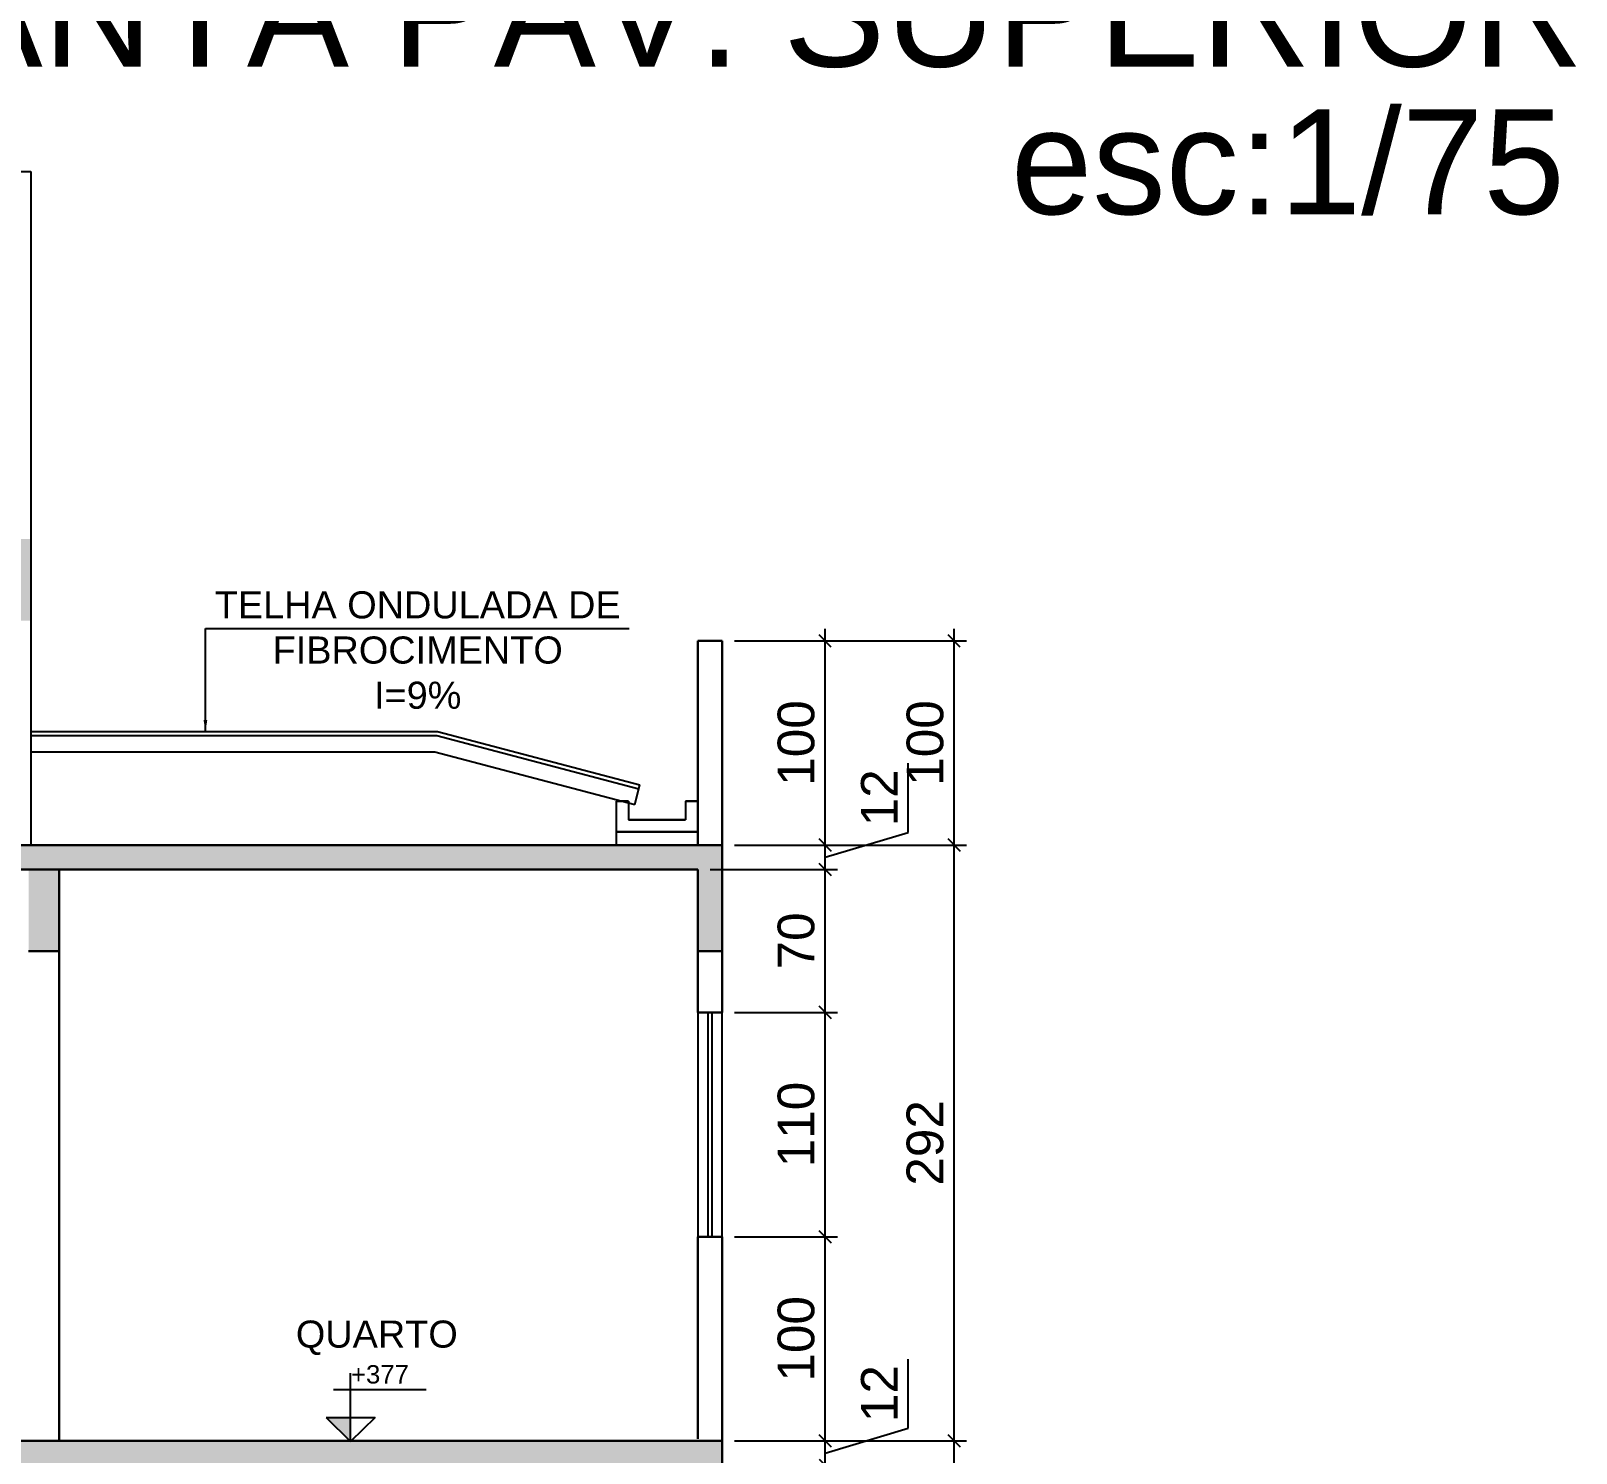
# Model space of a CAD drawing. Extents: x -165 to 197, y 154 to 653.
# Drawn here: x 46.71 to 54.28, y 406.36 to 413.33 of the extents above; entities that cross this region are included whole.
import ezdxf
from ezdxf.enums import TextEntityAlignment as Align

# ---------------------------------------------------------------- set-up
doc = ezdxf.new("R2010")
doc.units = 0
doc.header["$MEASUREMENT"] = 0
doc.header["$PDMODE"] = 3
doc.header["$PDSIZE"] = 0.1
doc.layers.get('0').update_dxf_attribs({"linetype": 'CONTINUOUS'})
doc.layers.get('DEFPOINTS').update_dxf_attribs({"linetype": 'CONTINUOUS'})
for name, color, linetype, lineweight in [('AIT-PAREDE', 4, 'CONTINUOUS', 30), ('AMARELO', 7, 'CONTINUOUS', 25), ('FININHA', 251, 'CONTINUOUS', 25), ('vista 3', 7, 'CONTINUOUS', 25)]:
    doc.layers.add(name, color=color, linetype=linetype, lineweight=lineweight)
for name, color, linetype in [('COTA', 1, 'CONTINUOUS'), ('PAREDE', 4, 'CONTINUOUS'), ('TEXTO', 190, 'CONTINUOUS')]:
    doc.layers.add(name, color=color, linetype=linetype)
doc.styles.add('ARIAL', font='ARIAL.TTF', dxfattribs={"height": 0.18})
doc.styles.add('PLANTA', font='stylu.ttf', dxfattribs={"height": 0.22})
doc.styles.add('ROMANS', font='ARIAL.TTF', dxfattribs={"height": 0.4})
doc.styles.get("Standard").update_dxf_attribs({"font": 'ISOCP'})
doc.dimstyles.new('Copy of ISO-25', dxfattribs={"dimtxt": 0.18, "dimasz": 0.06, "dimexe": 0.06, "dimexo": 0.06, "dimgap": 0.05, "dimtad": 1, "dimdec": 0, "dimlfac": 100, "dimdsep": 46, "dimtxsty": 'ARIAL', "dimblk1": 'OBLIQUE', "dimblk2": 'OBLIQUE', "dimsah": 1, "dimcen": 2.5, "dimdle": 0.06, "dimclrd": 256, "dimclre": 256, "dimclrt": 256, "dimadec": 0, "dimazin": 0, "dimtfac": 1, "dimtdec": 0, "dimtmove": 1, "dimatfit": 3, "dimldrblk": 'OBLIQUE', "dimfxl": 0, "dimtolj": 1, "dimtzin": 0, "dimlwd": -1, "dimlwe": -1, "dimarcsym": 0})
doc.dimstyles.get("Standard").update_dxf_attribs({"dimtxt": 2.5, "dimasz": 2.5, "dimexe": 1.25, "dimexo": 0.625, "dimtad": 1, "dimdec": 4, "dimdsep": 46, "dimlunit": 5, "dimtxsty": 'Standard', "dimcen": 2.5, "dimadec": 0, "dimazin": 0, "dimtfac": 1, "dimtdec": 4, "dimtmove": 0, "dimatfit": 3, "dimfxl": 0, "dimfrac": 2, "dimtolj": 1, "dimtzin": 0, "dimarcsym": 0})

# ---------------------------------------------------------------- blocks, each defined once
blk = doc.blocks.new('_OBLIQUE')
at = {"color": 0, "linetype": 'ByBlock'}
blk.add_line((-0.5, -0.5), (0.5, 0.5), dxfattribs=at)
blk = doc.blocks.new('*D52')
at = {"layer": 'COTA'}
for p, q in [((51.0073, 406.4814), (51.0073, 406.8204)), ((50.1569, 406.4195), (50.6612, 406.4195)), ((50.6012, 406.3595), (51.0073, 406.4814)), ((50.6012, 406.2395), (50.6012, 406.4795)), ((49.9069, 406.2995), (50.6612, 406.2995))]:
    blk.add_line(p, q, dxfattribs=at)
at = {"layer": 'DEFPOINTS', "color": 0}
for p in [(50.0969, 406.4195), (50.6012, 406.4195), (49.8469, 406.2995)]:
    blk.add_point(p, dxfattribs=at)
at = {"layer": 'COTA', "xscale": 0.06, "yscale": 0.06, "zscale": 0.06}
for p, rotation in [((50.6012, 406.4195), 90), ((50.6012, 406.2995), 270)]:
    blk.add_blockref('_OBLIQUE', p, dxfattribs=dict(at, rotation=rotation))
at = {"layer": 'COTA', "insert": (50.8669, 406.6509), "char_height": 0.18, "attachment_point": 5, "rotation": 90, "style": 'ARIAL'}
blk.add_mtext('\\A1;12', dxfattribs=at)
blk = doc.blocks.new('*D53')
at = {"layer": 'COTA'}
for p, q in [((50.6012, 406.3595), (50.6012, 407.4795)), ((50.1569, 407.4195), (50.6612, 407.4195)), ((50.1569, 406.4195), (50.6612, 406.4195))]:
    blk.add_line(p, q, dxfattribs=at)
at = {"layer": 'DEFPOINTS', "color": 0}
for p in [(50.0969, 407.4195), (50.6012, 407.4195), (50.0969, 406.4195)]:
    blk.add_point(p, dxfattribs=at)
at = {"layer": 'COTA', "xscale": 0.06, "yscale": 0.06, "zscale": 0.06}
for p, rotation in [((50.6012, 407.4195), 90), ((50.6012, 406.4195), 270)]:
    blk.add_blockref('_OBLIQUE', p, dxfattribs=dict(at, rotation=rotation))
at = {"layer": 'COTA', "insert": (50.4593, 406.9195), "char_height": 0.18, "attachment_point": 5, "rotation": 90, "style": 'ARIAL'}
blk.add_mtext('\\A1;100', dxfattribs=at)
blk = doc.blocks.new('*D54')
at = {"layer": 'COTA'}
for p, q in [((50.6012, 407.3595), (50.6012, 408.5795)), ((50.1569, 408.5195), (50.6612, 408.5195)), ((50.1569, 407.4195), (50.6612, 407.4195))]:
    blk.add_line(p, q, dxfattribs=at)
at = {"layer": 'DEFPOINTS', "color": 0}
for p in [(50.0969, 408.5195), (50.6012, 408.5195), (50.0969, 407.4195)]:
    blk.add_point(p, dxfattribs=at)
at = {"layer": 'COTA', "xscale": 0.06, "yscale": 0.06, "zscale": 0.06}
for p, rotation in [((50.6012, 408.5195), 90), ((50.6012, 407.4195), 270)]:
    blk.add_blockref('_OBLIQUE', p, dxfattribs=dict(at, rotation=rotation))
at = {"layer": 'COTA', "insert": (50.4593, 407.9695), "char_height": 0.18, "attachment_point": 5, "rotation": 90, "style": 'ARIAL'}
blk.add_mtext('\\A1;110', dxfattribs=at)
blk = doc.blocks.new('*D55')
at = {"layer": 'COTA'}
for p, q in [((50.6012, 408.4595), (50.6012, 409.2795)), ((50.0369, 409.2195), (50.6612, 409.2195)), ((50.1569, 408.5195), (50.6612, 408.5195))]:
    blk.add_line(p, q, dxfattribs=at)
at = {"layer": 'DEFPOINTS', "color": 0}
for p in [(49.9769, 409.2195), (50.6012, 409.2195), (50.0969, 408.5195)]:
    blk.add_point(p, dxfattribs=at)
at = {"layer": 'COTA', "xscale": 0.06, "yscale": 0.06, "zscale": 0.06}
for p, rotation in [((50.6012, 409.2195), 90), ((50.6012, 408.5195), 270)]:
    blk.add_blockref('_OBLIQUE', p, dxfattribs=dict(at, rotation=rotation))
at = {"layer": 'COTA', "insert": (50.4593, 408.8695), "char_height": 0.18, "attachment_point": 5, "rotation": 90, "style": 'ARIAL'}
blk.add_mtext('\\A1;70', dxfattribs=at)
blk = doc.blocks.new('*D56')
at = {"layer": 'COTA'}
for p, q in [((51.0073, 409.4014), (51.0073, 409.7404)), ((50.6012, 409.2795), (51.0073, 409.4014)), ((50.6012, 409.1595), (50.6012, 409.3995)), ((50.1569, 409.3395), (50.6612, 409.3395)), ((50.0369, 409.2195), (50.6612, 409.2195))]:
    blk.add_line(p, q, dxfattribs=at)
at = {"layer": 'DEFPOINTS', "color": 0}
for p in [(50.0969, 409.3395), (50.6012, 409.3395), (49.9769, 409.2195)]:
    blk.add_point(p, dxfattribs=at)
at = {"layer": 'COTA', "xscale": 0.06, "yscale": 0.06, "zscale": 0.06}
for p, rotation in [((50.6012, 409.3395), 90), ((50.6012, 409.2195), 270)]:
    blk.add_blockref('_OBLIQUE', p, dxfattribs=dict(at, rotation=rotation))
at = {"layer": 'COTA', "insert": (50.8669, 409.5709), "char_height": 0.18, "attachment_point": 5, "rotation": 90, "style": 'ARIAL'}
blk.add_mtext('\\A1;12', dxfattribs=at)
blk = doc.blocks.new('*D57')
at = {"layer": 'COTA'}
for p, q in [((50.6012, 409.2795), (50.6012, 410.3995)), ((50.1569, 410.3395), (50.6612, 410.3395)), ((50.1569, 409.3395), (50.6612, 409.3395))]:
    blk.add_line(p, q, dxfattribs=at)
at = {"layer": 'DEFPOINTS', "color": 0}
for p in [(50.0969, 410.3395), (50.6012, 410.3395), (50.0969, 409.3395)]:
    blk.add_point(p, dxfattribs=at)
at = {"layer": 'COTA', "xscale": 0.06, "yscale": 0.06, "zscale": 0.06}
for p, rotation in [((50.6012, 410.3395), 90), ((50.6012, 409.3395), 270)]:
    blk.add_blockref('_OBLIQUE', p, dxfattribs=dict(at, rotation=rotation))
at = {"layer": 'COTA', "insert": (50.4593, 409.8395), "char_height": 0.18, "attachment_point": 5, "rotation": 90, "style": 'ARIAL'}
blk.add_mtext('\\A1;100', dxfattribs=at)
blk = doc.blocks.new('*D59')
at = {"layer": 'COTA'}
for p, q in [((50.6612, 406.4195), (51.2935, 406.4195)), ((51.2335, 403.4395), (51.2335, 406.4795)), ((50.6612, 403.4995), (51.2935, 403.4995))]:
    blk.add_line(p, q, dxfattribs=at)
at = {"layer": 'DEFPOINTS', "color": 0}
for p in [(50.6012, 406.4195), (51.2335, 406.4195), (50.6012, 403.4995)]:
    blk.add_point(p, dxfattribs=at)
at = {"layer": 'COTA', "xscale": 0.06, "yscale": 0.06, "zscale": 0.06}
for p, rotation in [((51.2335, 406.4195), 90), ((51.2335, 403.4995), 270)]:
    blk.add_blockref('_OBLIQUE', p, dxfattribs=dict(at, rotation=rotation))
at = {"layer": 'COTA', "insert": (51.0915, 404.9595), "char_height": 0.18, "attachment_point": 5, "rotation": 90, "style": 'ARIAL'}
blk.add_mtext('\\A1;292', dxfattribs=at)
blk = doc.blocks.new('*D60')
at = {"layer": 'COTA'}
for p, q in [((51.2335, 406.3595), (51.2335, 409.3995)), ((50.6612, 409.3395), (51.2935, 409.3395)), ((50.6612, 406.4195), (51.2935, 406.4195))]:
    blk.add_line(p, q, dxfattribs=at)
at = {"layer": 'DEFPOINTS', "color": 0}
for p in [(50.6012, 409.3395), (51.2335, 409.3395), (50.6012, 406.4195)]:
    blk.add_point(p, dxfattribs=at)
at = {"layer": 'COTA', "xscale": 0.06, "yscale": 0.06, "zscale": 0.06}
for p, rotation in [((51.2335, 409.3395), 90), ((51.2335, 406.4195), 270)]:
    blk.add_blockref('_OBLIQUE', p, dxfattribs=dict(at, rotation=rotation))
at = {"layer": 'COTA', "insert": (51.0915, 407.8795), "char_height": 0.18, "attachment_point": 5, "rotation": 90, "style": 'ARIAL'}
blk.add_mtext('\\A1;292', dxfattribs=at)
blk = doc.blocks.new('*D61')
at = {"layer": 'COTA'}
for p, q in [((51.2335, 409.2795), (51.2335, 410.3995)), ((50.6612, 410.3395), (51.2935, 410.3395)), ((50.6612, 409.3395), (51.2935, 409.3395))]:
    blk.add_line(p, q, dxfattribs=at)
at = {"layer": 'DEFPOINTS', "color": 0}
for p in [(50.6012, 410.3395), (51.2335, 410.3395), (50.6012, 409.3395)]:
    blk.add_point(p, dxfattribs=at)
at = {"layer": 'COTA', "xscale": 0.06, "yscale": 0.06, "zscale": 0.06}
for p, rotation in [((51.2335, 410.3395), 90), ((51.2335, 409.3395), 270)]:
    blk.add_blockref('_OBLIQUE', p, dxfattribs=dict(at, rotation=rotation))
at = {"layer": 'COTA', "insert": (51.0915, 409.8395), "char_height": 0.18, "attachment_point": 5, "rotation": 90, "style": 'ARIAL'}
blk.add_mtext('\\A1;100', dxfattribs=at)

msp = doc.modelspace()

# ---------------------------------------------------------------- hatches: boundary and pattern name
at = {"layer": 'AIT-PAREDE'}
h = msp.add_hatch(color=256, dxfattribs=at)
h.paths.add_polyline_path([(50.0969, 409.3395), (39.6969, 409.3395), (39.6969, 408.8195), (39.8469, 408.8195), (39.8469, 409.2195), (43.7469, 409.2195), (43.7469, 408.8195), (43.8969, 408.8195), (43.8969, 409.2195), (45.3469, 409.2195), (49.9769, 409.2195), (49.9769, 408.8195), (50.0969, 408.8195)])
h.paths.add_polyline_path([(46.8469, 409.2195), (46.6969, 409.2195), (46.6969, 408.8195), (46.8469, 408.8195)], flags=17)
h.paths.add_polyline_path([(45.4969, 409.2195), (45.3469, 409.2195), (45.3469, 408.8195), (45.4969, 408.8195)], flags=17)
msp.add_hatch(color=256, dxfattribs=at).paths.add_polyline_path([(50.0969, 406.4195), (26.8171, 406.4195), (26.8171, 406.2995), (31.4729, 406.2995), (31.4729, 405.8995), (31.627, 405.8995), (31.627, 406.2995), (32.727, 406.2995), (32.727, 405.8995), (32.877, 405.8995), (32.877, 406.2995), (35.2467, 406.2995), (35.2467, 405.8995), (35.3969, 405.8995), (35.3969, 406.2995), (39.6769, 406.2995), (39.6769, 405.8995), (39.8269, 405.8995), (39.8269, 406.2995), (43.6769, 406.2995), (43.6769, 405.8995), (43.8269, 405.8995), (43.8269, 406.2995), (46.8069, 406.2995), (46.8069, 405.8995), (46.9569, 405.8995), (46.9569, 406.2995), (48.1969, 406.2995), (48.1969, 405.8995), (48.3469, 405.8995), (48.3469, 406.2995), (49.8469, 406.2995), (49.8469, 405.8995), (50.0969, 405.8995)])
at = {"layer": 'COTA', "ltscale": 0.8}
msp.add_hatch(color=256, dxfattribs=at).paths.add_polyline_path([(48.1553, 406.5364), (48.2759, 406.4191), (48.2759, 406.5364)])
at = {"layer": 'PAREDE', "linetype": 'Continuous'}
msp.add_hatch(color=256, dxfattribs=at).paths.add_polyline_path([(46.7081, 410.8395), (43.0081, 410.8395), (43.0081, 410.4395), (43.1581, 410.4395), (43.1581, 410.7395), (46.554, 410.7395), (46.554, 410.4395), (46.7081, 410.4395)])

# ---------------------------------------------------------------- linework, layer by layer
at = {"layer": 'AIT-PAREDE'}
for p, q in [((50.0969, 410.3395), (49.9769, 410.3395)), ((49.9769, 409.3395), (49.9769, 410.3395)), ((50.0969, 408.5195), (50.0969, 410.3395)), ((50.0969, 409.3395), (39.6969, 409.3395)), ((49.9769, 409.2195), (45.1431, 409.2195)), ((46.8469, 409.2195), (46.8469, 406.4195)), ((49.9769, 408.5195), (49.9769, 409.2195)), ((46.8469, 408.8195), (46.6969, 408.8195)), ((50.0969, 408.8195), (49.9769, 408.8195)), ((50.0969, 408.5195), (49.9769, 408.5195)), ((50.0969, 407.4195), (49.9769, 407.4195)), ((49.9769, 406.4295), (49.9769, 407.4195)), ((50.0969, 406.4295), (50.0969, 407.4195)), ((50.0969, 406.4195), (26.6671, 406.4195)), ((50.0969, 403.4995), (50.0969, 406.4295))]:
    msp.add_line(p, q, dxfattribs=at)
at = {"layer": 'AMARELO', "linetype": 'Continuous'}
for p, q in [((49.6369, 409.5537), (49.5769, 409.5537)), ((49.5769, 409.5537), (49.5769, 409.3395)), ((49.5769, 409.5537), (49.6369, 409.5537)), ((49.5769, 409.5537), (49.5769, 409.3395)), ((49.6369, 409.5537), (49.6369, 409.4637)), ((49.6369, 409.5537), (49.6369, 409.4637)), ((49.9769, 409.5537), (49.9169, 409.5537)), ((49.9169, 409.5537), (49.9169, 409.4637)), ((49.9169, 409.5537), (49.9769, 409.5537)), ((49.9169, 409.5537), (49.9169, 409.4637)), ((49.9769, 409.5537), (49.9769, 409.3395)), ((49.9769, 409.5537), (49.9769, 409.3395)), ((49.9169, 409.4637), (49.6369, 409.4637)), ((49.6369, 409.4637), (49.9169, 409.4637)), ((49.9769, 409.4037), (49.5769, 409.4037)), ((49.5769, 409.4037), (49.9769, 409.4037))]:
    msp.add_line(p, q, dxfattribs=at)
at = {"layer": 'COTA'}
for p, q in [((48.2753, 406.4169), (48.2753, 406.752)), ((48.1912, 406.6716), (48.645, 406.6716)), ((48.1547, 406.5342), (48.2753, 406.4169)), ((48.1547, 406.5342), (48.3958, 406.5342)), ((48.3958, 406.5342), (48.2753, 406.4169))]:
    msp.add_line(p, q, dxfattribs=at)
at = {"layer": 'FININHA'}
for p, q in [((49.9769, 408.5195), (49.9769, 407.4195)), ((50.0269, 408.5195), (50.0269, 407.4195)), ((50.0469, 407.4195), (50.0469, 408.5195)), ((50.0969, 407.4195), (50.0969, 408.5195))]:
    msp.add_line(p, q, dxfattribs=at)
at = {"layer": 'PAREDE', "linetype": 'Continuous'}
for p, q in [((46.554, 412.6395), (46.7081, 412.6395)), ((46.7081, 412.6395), (46.7081, 409.3395))]:
    msp.add_line(p, q, dxfattribs=at)
at = {"layer": 'vista 3', "linetype": 'Continuous'}
for p, q in [((46.7081, 409.8961), (48.7011, 409.8961)), ((46.7081, 409.8961), (48.7011, 409.8961)), ((46.7081, 409.8761), (48.6985, 409.8761)), ((48.6985, 409.8761), (49.6881, 409.615)), ((48.7011, 409.8961), (49.6932, 409.6343)), ((46.7081, 409.7961), (48.6882, 409.7961)), ((48.6882, 409.7961), (49.6677, 409.5376)), ((49.6677, 409.5376), (49.6932, 409.6343))]:
    msp.add_line(p, q, dxfattribs=at)

# ---------------------------------------------------------------- texts
at = {"layer": 'COTA', "style": 'ROMANS'}
msp.add_attdef('+377', (48.2774, 406.7005), '0.00', height=0.09, dxfattribs=at)
at = {"layer": 'TEXTO', "style": 'ARIAL'}
msp.add_text('QUARTO', height=0.13283, dxfattribs=at).set_placement((48.8005, 407.0091), align=Align.TOP_RIGHT)
at = {"layer": 'TEXTO'}
for s, insert, char_height, width, attachment_point, style in [('{\\fSwis721 Ex BT|b0|i0|c0|p34;PLANTA PAV. SUPERIOR}', (45.3466, 413.4191), 0.5375, 20.812842, 4, 'PLANTA'), ('{\\fArial|b0|i0|c238|p34;TELHA ONDULADA DE FIBROCIMENTO\\PI=}9{\\fArial|b0|i0|c238|p34;%}', (48.6041, 410.5829), 0.132825, 2.596106, 2, 'ARIAL')]:
    msp.add_mtext(s, dxfattribs=dict(at, insert=insert, char_height=char_height, width=width, attachment_point=attachment_point, style=style))
at = {"layer": 'TEXTO', "insert": (48.9173, 412.2559), "char_height": 0.514207, "attachment_point": 4, "style": 'PLANTA'}
msp.add_mtext('{\\fSwis721 Ex BT|b0|i0|c0|p34;             esc:1/75 \\P                                  }', dxfattribs=at)

# ---------------------------------------------------------------- dimensions: what is measured, and where the dimension line sits
at = {"layer": 'COTA'}
for base, p1, p2, picture, middle in [((50.6012, 410.3395), (50.0969, 409.3395), (50.0969, 410.3395), '*D57', (50.4593, 409.8395)), ((51.2335, 410.3395), (50.6012, 409.3395), (50.6012, 410.3395), '*D61', (51.0915, 409.8395)), ((50.6012, 409.3395), (49.9769, 409.2195), (50.0969, 409.3395), '*D56', (50.8669, 409.4514)), ((51.2335, 409.3395), (50.6012, 406.4195), (50.6012, 409.3395), '*D60', (51.0915, 407.8795)), ((50.6012, 409.2195), (50.0969, 408.5195), (49.9769, 409.2195), '*D55', (50.4593, 408.8695)), ((50.6012, 408.5195), (50.0969, 407.4195), (50.0969, 408.5195), '*D54', (50.4593, 407.9695)), ((50.6012, 407.4195), (50.0969, 406.4195), (50.0969, 407.4195), '*D53', (50.4593, 406.9195)), ((50.6012, 406.4195), (49.8469, 406.2995), (50.0969, 406.4195), '*D52', (50.8669, 406.5314)), ((51.2335, 406.4195), (50.6012, 403.4995), (50.6012, 406.4195), '*D59', (51.0915, 404.9595))]:
    dim = msp.add_linear_dim(base=base, p1=p1, p2=p2, angle=90, dimstyle='Copy of ISO-25', dxfattribs=at)
    dim.commit()
    dim.dimension.update_dxf_attribs({"geometry": picture, "text_midpoint": middle})

# ---------------------------------------------------------------- leaders
msp.add_leader([(47.5635, 409.8961), (47.5635, 410.4005), (49.6413, 410.4005)], dimstyle='Standard', override={"dimtxt": 0.1, "dimasz": 0.0559, "dimexe": 0.02775, "dimexo": 0.02175, "dimgap": 0.05, "dimtad": 0, "dimdec": 0, "dimlfac": 100, "dimzin": 0, "dimlunit": 2, "dimcen": 0.09, "dimclrt": 7, "dimtfac": 1.5, "dimtdec": 0, "dimtix": 1, "dimtmove": 2, "dimfxl": 0.06, "dimfxlon": 1, "dimfrac": 0, "dimarcsym": 2}, dxfattribs=at)

doc.saveas('drawing.dxf')
